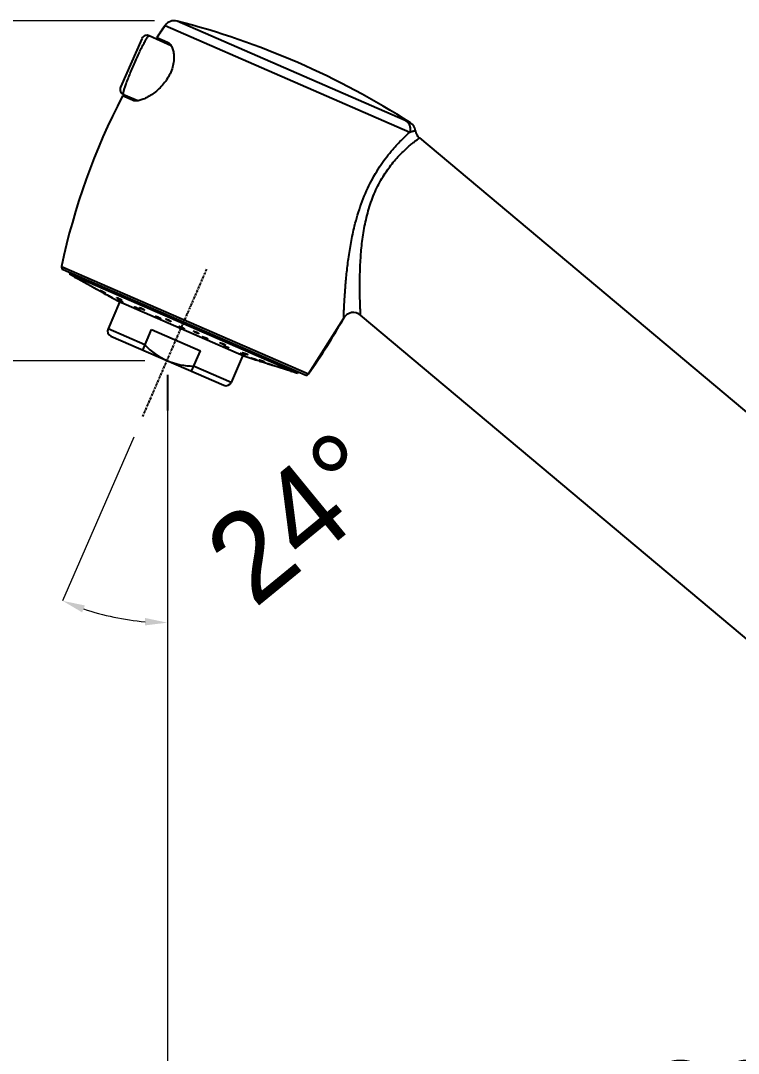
# Model space of a CAD drawing. Header units: millimetres. Extents: x 703 to 2175, y 672 to 1709.
# Drawn here: x 1378.4 to 1506.7, y 1334 to 1518.6 of the extents above; entities that cross this region are included whole.
import ezdxf

# ---------------------------------------------------------------- set-up
doc = ezdxf.new("R2010")
doc.units = ezdxf.units.MM
doc.linetypes.add('CENTER', pattern=[0.6, 0.375, -0.075, 0.075, -0.075])
doc.styles.add('Daelim Dimension', font='')
doc.styles.get('Daelim Dimension').set_extended_font_data('나눔고딕')
doc.dimstyles.new('DEFAULT', dxfattribs={"dimscale": 2, "dimtxt": 2, "dimasz": 2, "dimexe": 0, "dimexo": 2, "dimgap": 1, "dimtad": 1, "dimdec": 1, "dimzin": 9, "dimdsep": 46, "dimtxsty": 'Daelim Dimension', "dimcen": 0.5, "dimclrd": 252, "dimclre": 252, "dimclrt": 3, "dimadec": 1, "dimazin": 0, "dimtfac": 1, "dimtdec": 1, "dimtix": 1, "dimtmove": 0, "dimatfit": 3, "dimfxl": 1, "dimtolj": 1, "dimtzin": 1, "dimlwd": 9, "dimlwe": 9, "dimarcsym": 0})

# ---------------------------------------------------------------- blocks, each defined once
blk = doc.blocks.new('*D1')
at = {"color": 5, "lineweight": 9, "transparency": 16777216}
for p, q in [((1400.65, 1457.82), (1357.59, 1457.82)), ((1357.59, 1453.82), (1357.59, 1294.59)), ((1580.77, 1290.59), (1357.59, 1290.59))]:
    blk.add_line(p, q, dxfattribs=at)
at = {"color": 5, "transparency": 16777216}
for points in [[(1356.92, 1453.82), (1358.25, 1453.82), (1357.59, 1457.82)], [(1356.92, 1294.59), (1358.25, 1294.59), (1357.59, 1290.59)]]:
    blk.add_solid(points, dxfattribs=at)
at = {"layer": 'Defpoints', "color": 0, "transparency": 16777216}
for p in [(1404.65, 1457.82), (1357.59, 1290.59), (1584.77, 1290.59)]:
    blk.add_point(p, dxfattribs=at)
at = {"color": 7, "transparency": 16777216, "insert": (1346.88, 1374.27), "char_height": 16, "attachment_point": 5, "rotation": 90, "style": 'Daelim Dimension'}
blk.add_mtext('\\A1;167', dxfattribs=at)
blk = doc.blocks.new('*D2')
at = {"color": 5, "lineweight": 9, "transparency": 16777216}
for p, q in [((1402.38, 1518.54), (1303.3, 1518.54)), ((1303.3, 1514.54), (1303.3, 1294.59)), ((1580.77, 1290.59), (1303.3, 1290.59))]:
    blk.add_line(p, q, dxfattribs=at)
at = {"color": 5, "transparency": 16777216}
for points in [[(1302.63, 1514.54), (1303.96, 1514.54), (1303.3, 1518.54)], [(1302.63, 1294.59), (1303.96, 1294.59), (1303.3, 1290.59)]]:
    blk.add_solid(points, dxfattribs=at)
at = {"layer": 'Defpoints', "color": 0, "transparency": 16777216}
for p in [(1406.38, 1518.54), (1303.3, 1290.59), (1584.77, 1290.59)]:
    blk.add_point(p, dxfattribs=at)
at = {"color": 7, "transparency": 16777216, "insert": (1292.59, 1409.8), "char_height": 16, "attachment_point": 5, "rotation": 90, "style": 'Daelim Dimension'}
blk.add_mtext('\\A1;228', dxfattribs=at)
blk = doc.blocks.new('*D3')
at = {"color": 5, "lineweight": 9, "transparency": 16777216}
for p, q in [((1404.65, 1453.82), (1404.65, 1313.9)), ((1408.65, 1313.9), (1607.77, 1313.9)), ((1611.77, 1312.33), (1611.77, 1313.9))]:
    blk.add_line(p, q, dxfattribs=at)
at = {"color": 5, "transparency": 16777216}
for points in [[(1408.65, 1314.57), (1408.65, 1313.23), (1404.65, 1313.9)], [(1607.77, 1314.57), (1607.77, 1313.23), (1611.77, 1313.9)]]:
    blk.add_solid(points, dxfattribs=at)
at = {"layer": 'Defpoints', "color": 0, "transparency": 16777216}
for p in [(1404.65, 1457.82), (1611.77, 1313.9), (1611.77, 1308.33)]:
    blk.add_point(p, dxfattribs=at)
at = {"color": 7, "transparency": 16777216, "insert": (1508.21, 1324.57), "char_height": 16, "attachment_point": 5, "style": 'Daelim Dimension'}
blk.add_mtext('\\A1;207', dxfattribs=at)
blk = doc.blocks.new('*D5')
at = {"color": 5, "lineweight": 9, "transparency": 16777216}
for p, q in [((1398.65, 1444.16), (1385.93, 1414.91)), ((1404.65, 1444.91), (1404.65, 1411.01))]:
    blk.add_line(p, q, dxfattribs=at)
blk.add_arc((1404.65, 1457.97), 46.96, 251.3817, 265.1183, dxfattribs=at)
at = {"color": 5, "transparency": 16777216}
for points in [[(1389.42, 1412.85), (1389.9, 1414.09), (1385.93, 1414.91)], [(1400.68, 1411.85), (1400.63, 1410.52), (1404.65, 1411.01)]]:
    blk.add_solid(points, dxfattribs=at)
at = {"layer": 'Defpoints', "color": 0, "transparency": 16777216}
for p in [(1411.73, 1474.26), (1404.65, 1455.32), (1404.65, 1448.91), (1400.24, 1447.83), (1391.97, 1412.76)]:
    blk.add_point(p, dxfattribs=at)
at = {"color": 7, "transparency": 16777216, "insert": (1427.67, 1429.86), "char_height": 16, "attachment_point": 5, "rotation": 39.3105, "style": 'Daelim Dimension'}
blk.add_mtext('\\A1;24°', dxfattribs=at)

msp = doc.modelspace()

# ---------------------------------------------------------------- linework, layer by layer
at = {"color": 7, "linetype": 'Continuous'}
for p, q in [((1402.77, 1515.56), (1404.23, 1517.73)), ((1404.23, 1517.73), (1448, 1498.7)), ((1406.38, 1518.54), (1447.17, 1500.8)), ((1400.07, 1515.38), (1396.3, 1506.71)), ((1405.3, 1514.12), (1401.41, 1515.9)), ((1402.77, 1515.56), (1404.66, 1514.74)), ((1398.43, 1504.37), (1396.65, 1505.14)), ((1396.83, 1505.38), (1399.39, 1504.32)), ((1449.69, 1497.64), (1541.95, 1420.23)), ((1385.72, 1474.67), (1429.89, 1455.47)), ((1386.01, 1474.11), (1429.28, 1455.3)), ((1387.15, 1473.29), (1387.19, 1473.38)), ((1427.9, 1455.57), (1387.15, 1473.29)), ((1388.21, 1472.7), (1387.15, 1473.29)), ((1387.19, 1473.38), (1387.45, 1473.48)), ((1387.19, 1473.38), (1427.94, 1455.66)), ((1388.08, 1472.75), (1388.09, 1472.77)), ((1393.26, 1469.87), (1388.08, 1472.75)), ((1388.08, 1472.75), (1388.21, 1472.7)), ((1393.26, 1469.87), (1393.28, 1469.85)), ((1393.89, 1469.52), (1394.04, 1469.43)), ((1394.04, 1469.43), (1394.11, 1469.39)), ((1394.11, 1469.39), (1394.14, 1469.38)), ((1395.94, 1468.38), (1394.14, 1469.38)), ((1396.12, 1468.3), (1394.05, 1463.53)), ((1418.31, 1458.65), (1395.94, 1468.38)), ((1429.89, 1455.47), (1436.17, 1465.43)), ((1522.02, 1396.48), (1439.19, 1465.98)), ((1400.64, 1460.66), (1394.05, 1463.53)), ((1394.56, 1462.21), (1414.74, 1453.44)), ((1400.24, 1459.74), (1401.84, 1463.41)), ((1401.84, 1463.41), (1410.55, 1459.62)), ((1408.95, 1455.95), (1410.55, 1459.62)), ((1418.22, 1458.93), (1416.06, 1453.96)), ((1420.27, 1458.01), (1418.31, 1458.65)), ((1416.06, 1453.96), (1409.35, 1456.87)), ((1420.27, 1458.01), (1420.3, 1458)), ((1420.3, 1458), (1420.51, 1457.94)), ((1420.97, 1457.79), (1421.2, 1457.71)), ((1421.2, 1457.71), (1421.23, 1457.7)), ((1426.87, 1455.89), (1421.23, 1457.7)), ((1426.74, 1455.94), (1426.87, 1455.89)), ((1427.9, 1455.57), (1426.74, 1455.94)), ((1426.87, 1455.89), (1426.88, 1455.9)), ((1427.83, 1455.92), (1427.94, 1455.66)), ((1427.94, 1455.66), (1427.9, 1455.57))]:
    msp.add_line(p, q, dxfattribs=at)
at = {"color": 1, "linetype": 'CENTER'}
msp.add_line((1400.24, 1447.83), (1411.73, 1474.26), dxfattribs=at)
at = {"color": 1}
msp.add_line((1404.65, 1455.32), (1404.65, 1448.91), dxfattribs=at)
at = {"color": 7, "linetype": 'Continuous'}
for centre, radius, start, end in [((1502.67, 1449.9), 119.55, 145.4304, 146.6845), ((1405.88, 1516.6), 2, 75.4768, 145.4304), ((1370.02, 1378.17), 145, 57.4269, 75.4768), ((1400.99, 1514.99), 1, 65.5, 156.5), ((1397.22, 1506.31), 1, 156.5, 247.5), ((1502.67, 1449.9), 119.55, 152.4805, 168.0425), ((1447, 1498.68), 2, 7.1769, 57.4303), ((1450.97, 1499.18), 2, 187.1803, 230.0022), ((1386.21, 1474.57), 0.5, 168.0425, 246.5), ((1317.15, 1332.23), 157.28, 60.796, 61.048), ((1332.01, 1524.11), 119.55, 324.9575, 330.6047), ((1437.91, 1464.45), 2, 50.0011, 150.6053), ((1394.96, 1463.13), 1, 156.5, 246.5), ((1409.3, 1468.65), 11.78, 222.7227, 270.2773), ((1374.52, 1314.52), 150.61, 72.037, 72.2202), ((1429.48, 1455.75), 0.5, 246.5, 324.9575), ((1415.14, 1454.36), 1, 246.5, 336.5)]:
    msp.add_arc(centre, radius, start, end, dxfattribs=at)
for points, knots in [([(1396.83, 1505.38), (1396.82, 1505.39), (1396.8, 1505.42), (1396.79, 1505.46), (1396.78, 1505.54), (1396.79, 1505.65), (1396.82, 1505.83), (1396.88, 1506.05), (1396.95, 1506.31), (1397.04, 1506.62), (1397.16, 1506.96), (1397.3, 1507.35), (1397.51, 1507.93), (1397.82, 1508.73), (1398.24, 1509.76), (1398.7, 1510.82), (1399.17, 1511.88), (1399.63, 1512.89), (1400, 1513.66), (1400.28, 1514.22), (1400.47, 1514.58), (1400.65, 1514.9), (1400.81, 1515.18), (1400.95, 1515.41), (1401.07, 1515.6), (1401.18, 1515.74), (1401.26, 1515.83), (1401.32, 1515.87), (1401.36, 1515.9), (1401.39, 1515.9), (1401.41, 1515.9)], [0, 0, 0, 0, 0.004622, 0.007956, 0.012134, 0.023288, 0.038484, 0.057852, 0.081364, 0.108945, 0.140491, 0.175824, 0.214705, 0.301782, 0.398317, 0.499939, 0.601587, 0.698166, 0.785282, 0.824178, 0.859518, 0.891064, 0.918642, 0.942149, 0.961515, 0.976711, 0.987864, 0.992038, 0.995365, 1, 1, 1, 1]), ([(1404.66, 1514.74), (1404.83, 1514.67), (1405.14, 1514.43), (1405.48, 1513.9), (1405.72, 1513.19), (1405.84, 1512.33), (1405.81, 1511.33), (1405.51, 1509.82), (1404.62, 1507.97), (1403.27, 1506.45), (1402.07, 1505.5), (1401.2, 1504.96), (1400.38, 1504.57), (1399.64, 1504.32), (1398.99, 1504.23), (1398.59, 1504.3), (1398.43, 1504.37)], [0, 0, 0, 0, 0.035639, 0.077296, 0.127108, 0.185828, 0.25345, 0.329236, 0.495974, 0.661466, 0.737294, 0.806452, 0.86794, 0.920856, 0.964659, 1, 1, 1, 1]), ([(1447.17, 1500.8), (1447.34, 1500.69), (1447.64, 1500.42), (1447.94, 1499.9), (1448.08, 1499.31), (1448.04, 1498.9), (1448, 1498.7)], [0, 0, 0, 0, 0.246597, 0.495285, 0.746573, 1, 1, 1, 1]), ([(1447.17, 1500.8), (1447.29, 1500.75), (1447.5, 1500.65), (1447.75, 1500.53), (1447.91, 1500.45), (1448, 1500.41), (1448.05, 1500.38), (1448.08, 1500.37), (1448.08, 1500.36)], [0, 0, 0, 0, 0.376718, 0.693686, 0.822467, 0.918961, 0.977923, 1, 1, 1, 1]), ([(1444.94, 1495.6), (1445.49, 1496.23), (1446.29, 1497.09), (1447.34, 1498.1), (1447.79, 1498.51), (1448, 1498.7)], [0, 0, 0, 0, 0.574197, 0.806897, 1, 1, 1, 1]), ([(1448, 1498.7), (1448.07, 1498.72), (1448.2, 1498.76), (1448.39, 1498.81), (1448.56, 1498.85), (1448.71, 1498.88), (1448.81, 1498.9), (1448.88, 1498.91), (1448.92, 1498.91), (1448.95, 1498.92), (1448.97, 1498.92), (1448.98, 1498.92), (1448.99, 1498.92), (1448.99, 1498.93)], [0, 0, 0, 0, 0.215551, 0.411168, 0.583339, 0.728925, 0.845439, 0.892025, 0.930455, 0.96058, 0.982277, 0.995423, 1, 1, 1, 1]), ([(1439.19, 1465.98), (1439.2, 1465.98), (1439.19, 1466), (1439.2, 1466.01), (1439.19, 1466.05), (1439.19, 1466.1), (1439.19, 1466.16), (1439.18, 1466.28), (1439.17, 1466.45), (1439.16, 1466.7), (1439.15, 1466.99), (1439.13, 1467.33), (1439.12, 1467.72), (1439.1, 1468.14), (1439.08, 1468.78), (1439.06, 1469.66), (1439.05, 1470.79), (1439.05, 1472.02), (1439.07, 1473.33), (1439.12, 1474.71), (1439.2, 1476.14), (1439.35, 1478.14), (1439.67, 1480.72), (1440.3, 1483.83), (1441.25, 1486.89), (1442.34, 1489.29), (1443.37, 1491.04), (1444.18, 1492.22), (1445, 1493.28), (1445.82, 1494.22), (1446.61, 1495.04), (1447.35, 1495.73), (1447.92, 1496.24), (1448.33, 1496.58), (1448.6, 1496.81), (1448.85, 1497), (1449.06, 1497.17), (1449.25, 1497.31), (1449.4, 1497.43), (1449.51, 1497.51), (1449.58, 1497.56), (1449.61, 1497.59), (1449.64, 1497.61), (1449.67, 1497.63), (1449.68, 1497.64), (1449.69, 1497.65), (1449.69, 1497.64)], [0, 0, 0, 0, 0.000197, 0.000811, 0.001837, 0.00327, 0.005103, 0.007331, 0.012941, 0.020029, 0.028517, 0.038328, 0.049372, 0.061559, 0.074796, 0.104094, 0.136652, 0.171946, 0.209538, 0.249065, 0.290229, 0.332772, 0.421146, 0.512498, 0.604734, 0.694839, 0.737919, 0.778977, 0.817577, 0.853314, 0.885852, 0.914873, 0.940087, 0.951178, 0.961212, 0.970155, 0.977977, 0.984648, 0.990143, 0.994434, 0.996124, 0.997509, 0.99859, 0.999365, 0.999835, 1, 1, 1, 1]), ([(1438.12, 1481.89), (1438.45, 1483.21), (1439.22, 1485.83), (1440.79, 1489.53), (1442.71, 1492.81), (1444.2, 1494.73), (1444.94, 1495.6)], [0, 0, 0, 0, 0.265093, 0.528938, 0.778699, 1, 1, 1, 1]), ([(1436.17, 1465.43), (1436.17, 1465.43), (1436.17, 1465.45), (1436.17, 1465.46), (1436.17, 1465.49), (1436.17, 1465.53), (1436.17, 1465.59), (1436.18, 1465.69), (1436.18, 1465.85), (1436.19, 1466.06), (1436.2, 1466.33), (1436.21, 1466.63), (1436.23, 1467.12), (1436.27, 1467.81), (1436.32, 1468.73), (1436.38, 1469.76), (1436.47, 1470.89), (1436.57, 1472.1), (1436.74, 1473.83), (1437.01, 1476.12), (1437.47, 1478.97), (1437.88, 1480.91), (1438.12, 1481.89)], [0, 0, 0, 0, 0.000341, 0.001469, 0.003373, 0.006038, 0.009453, 0.013606, 0.02407, 0.037315, 0.053217, 0.071652, 0.092486, 0.140734, 0.196741, 0.259417, 0.327762, 0.400947, 0.47823, 0.642869, 0.817856, 1, 1, 1, 1]), ([(1391.17, 1471.05), (1391.17, 1471.05), (1391.18, 1471.05), (1391.18, 1471.05), (1391.19, 1471.04), (1391.21, 1471.04), (1391.23, 1471.03), (1391.26, 1471.01), (1391.31, 1470.98), (1391.37, 1470.95), (1391.45, 1470.91), (1391.53, 1470.86), (1391.62, 1470.82), (1391.7, 1470.77), (1391.78, 1470.72), (1391.86, 1470.68), (1391.92, 1470.64), (1391.97, 1470.62), (1392, 1470.6), (1392.02, 1470.59), (1392.03, 1470.58), (1392.04, 1470.57), (1392.05, 1470.57), (1392.05, 1470.57), (1392.05, 1470.56)], [0, 0, 0, 0, 0.002471, 0.009674, 0.021585, 0.038125, 0.059138, 0.084386, 0.146603, 0.222359, 0.308702, 0.402304, 0.499599, 0.596881, 0.690453, 0.776778, 0.85256, 0.914877, 0.940207, 0.961322, 0.977983, 0.990029, 0.997378, 1, 1, 1, 1]), ([(1392.05, 1470.56), (1392.05, 1470.56), (1392.05, 1470.57), (1392.04, 1470.57), (1392.03, 1470.57), (1392.01, 1470.58), (1392, 1470.59), (1391.96, 1470.61), (1391.92, 1470.63), (1391.85, 1470.67), (1391.77, 1470.71), (1391.69, 1470.76), (1391.61, 1470.8), (1391.52, 1470.85), (1391.44, 1470.89), (1391.37, 1470.94), (1391.3, 1470.97), (1391.26, 1471), (1391.22, 1471.02), (1391.21, 1471.03), (1391.19, 1471.04), (1391.18, 1471.05), (1391.18, 1471.05), (1391.17, 1471.05), (1391.17, 1471.05)], [0, 0, 0, 0, 0.002477, 0.009681, 0.021593, 0.038136, 0.059154, 0.084409, 0.146639, 0.222405, 0.308754, 0.40236, 0.49966, 0.596949, 0.690533, 0.776866, 0.85265, 0.914957, 0.940279, 0.961384, 0.978032, 0.990065, 0.997398, 1, 1, 1, 1]), ([(1392.71, 1470.38), (1392.71, 1470.38), (1392.71, 1470.38), (1392.72, 1470.38), (1392.73, 1470.37), (1392.76, 1470.37), (1392.79, 1470.35), (1392.85, 1470.32), (1392.92, 1470.29), (1392.99, 1470.25), (1393.07, 1470.21), (1393.16, 1470.16), (1393.24, 1470.11), (1393.33, 1470.07), (1393.4, 1470.03), (1393.46, 1469.99), (1393.52, 1469.96), (1393.55, 1469.93), (1393.57, 1469.92), (1393.58, 1469.91), (1393.59, 1469.91), (1393.59, 1469.9), (1393.59, 1469.9)], [0, 0, 0, 0, 0.003076, 0.010408, 0.022322, 0.038808, 0.084879, 0.146871, 0.222408, 0.308545, 0.401946, 0.499027, 0.596074, 0.689395, 0.775474, 0.851059, 0.913283, 0.959806, 0.976597, 0.98886, 0.99657, 1, 1, 1, 1]), ([(1393.59, 1469.9), (1393.59, 1469.9), (1393.59, 1469.9), (1393.58, 1469.9), (1393.57, 1469.91), (1393.54, 1469.91), (1393.51, 1469.93), (1393.45, 1469.96), (1393.38, 1469.99), (1393.31, 1470.03), (1393.23, 1470.07), (1393.14, 1470.12), (1393.06, 1470.17), (1392.97, 1470.21), (1392.9, 1470.25), (1392.84, 1470.29), (1392.78, 1470.33), (1392.75, 1470.35), (1392.73, 1470.36), (1392.72, 1470.37), (1392.71, 1470.37), (1392.71, 1470.38), (1392.71, 1470.38)], [0, 0, 0, 0, 0.003141, 0.01049, 0.02241, 0.038898, 0.084973, 0.146973, 0.222521, 0.308669, 0.402079, 0.499169, 0.596228, 0.689564, 0.77566, 0.851258, 0.913482, 0.959984, 0.976754, 0.988987, 0.996652, 1, 1, 1, 1]), ([(1393.92, 1469.58), (1393.92, 1469.58), (1393.93, 1469.58), (1393.93, 1469.57), (1393.94, 1469.57), (1393.96, 1469.56), (1393.98, 1469.55), (1394.01, 1469.54), (1394.06, 1469.51), (1394.12, 1469.48), (1394.2, 1469.44), (1394.28, 1469.4), (1394.37, 1469.35), (1394.45, 1469.3), (1394.53, 1469.26), (1394.61, 1469.21), (1394.67, 1469.18), (1394.72, 1469.15), (1394.75, 1469.13), (1394.77, 1469.12), (1394.78, 1469.11), (1394.79, 1469.1), (1394.8, 1469.1), (1394.8, 1469.09), (1394.8, 1469.09)], [0, 0, 0, 0, 0.002705, 0.00994, 0.021834, 0.038337, 0.059304, 0.0845, 0.146613, 0.222276, 0.308535, 0.402056, 0.499262, 0.596444, 0.689906, 0.776125, 0.851827, 0.914116, 0.939462, 0.960616, 0.977345, 0.989496, 0.997011, 1, 1, 1, 1]), ([(1394.8, 1469.09), (1394.8, 1469.09), (1394.79, 1469.09), (1394.79, 1469.09), (1394.78, 1469.1), (1394.76, 1469.11), (1394.74, 1469.11), (1394.71, 1469.13), (1394.66, 1469.16), (1394.6, 1469.19), (1394.52, 1469.23), (1394.44, 1469.27), (1394.35, 1469.32), (1394.27, 1469.37), (1394.19, 1469.41), (1394.11, 1469.46), (1394.05, 1469.49), (1394, 1469.52), (1393.97, 1469.54), (1393.95, 1469.55), (1393.94, 1469.56), (1393.93, 1469.57), (1393.92, 1469.57), (1393.92, 1469.58), (1393.92, 1469.58)], [0, 0, 0, 0, 0.002743, 0.009984, 0.021881, 0.038385, 0.059355, 0.084557, 0.146683, 0.22236, 0.308631, 0.402162, 0.499379, 0.596574, 0.690054, 0.77629, 0.852001, 0.914285, 0.939621, 0.96076, 0.977468, 0.989593, 0.997073, 1, 1, 1, 1]), ([(1395.63, 1469.1), (1395.63, 1469.1), (1395.64, 1469.1), (1395.65, 1469.1), (1395.68, 1469.09), (1395.72, 1469.08), (1395.78, 1469.05), (1395.84, 1469.02), (1395.95, 1468.97), (1396.09, 1468.9), (1396.23, 1468.83), (1396.33, 1468.77), (1396.4, 1468.73), (1396.45, 1468.7), (1396.49, 1468.67), (1396.51, 1468.65), (1396.52, 1468.64), (1396.52, 1468.64), (1396.52, 1468.64)], [0, 0, 0, 0, 0.003946, 0.01161, 0.040152, 0.086102, 0.147853, 0.223097, 0.308933, 0.498819, 0.688564, 0.774335, 0.849658, 0.911703, 0.95821, 0.987554, 0.995675, 1, 1, 1, 1]), ([(1396.52, 1468.64), (1396.52, 1468.64), (1396.52, 1468.63), (1396.5, 1468.64), (1396.48, 1468.64), (1396.43, 1468.66), (1396.38, 1468.68), (1396.31, 1468.71), (1396.2, 1468.76), (1396.06, 1468.84), (1395.92, 1468.91), (1395.82, 1468.97), (1395.76, 1469.01), (1395.7, 1469.04), (1395.66, 1469.07), (1395.64, 1469.08), (1395.63, 1469.09), (1395.63, 1469.1), (1395.63, 1469.1)], [0, 0, 0, 0, 0.004055, 0.011765, 0.040338, 0.086293, 0.148042, 0.223286, 0.309124, 0.499012, 0.688766, 0.77455, 0.849887, 0.911938, 0.958433, 0.987724, 0.995787, 1, 1, 1, 1]), ([(1395.84, 1468.74), (1395.84, 1468.74), (1395.84, 1468.74), (1395.86, 1468.73), (1395.88, 1468.73), (1395.92, 1468.71), (1395.98, 1468.68), (1396.05, 1468.65), (1396.13, 1468.61), (1396.21, 1468.57), (1396.29, 1468.53), (1396.38, 1468.48), (1396.46, 1468.43), (1396.53, 1468.39), (1396.6, 1468.35), (1396.65, 1468.32), (1396.69, 1468.3), (1396.71, 1468.28), (1396.72, 1468.27), (1396.72, 1468.27), (1396.72, 1468.26), (1396.72, 1468.26)], [0, 0, 0, 0, 0.003499, 0.010976, 0.039414, 0.085408, 0.147271, 0.222656, 0.308642, 0.401893, 0.498825, 0.595714, 0.688873, 0.774798, 0.850264, 0.912413, 0.958944, 0.975793, 0.988172, 0.996098, 1, 1, 1, 1]), ([(1396.72, 1468.26), (1396.72, 1468.26), (1396.72, 1468.26), (1396.71, 1468.26), (1396.68, 1468.27), (1396.64, 1468.29), (1396.58, 1468.32), (1396.51, 1468.35), (1396.41, 1468.4), (1396.3, 1468.46), (1396.18, 1468.52), (1396.1, 1468.56), (1396.03, 1468.61), (1395.96, 1468.65), (1395.91, 1468.68), (1395.88, 1468.7), (1395.86, 1468.72), (1395.85, 1468.72), (1395.84, 1468.73), (1395.84, 1468.73), (1395.84, 1468.74)], [0, 0, 0, 0, 0.003608, 0.011124, 0.039586, 0.085589, 0.14746, 0.222861, 0.308862, 0.499069, 0.595975, 0.689153, 0.775093, 0.850555, 0.912694, 0.959199, 0.976021, 0.988359, 0.99622, 1, 1, 1, 1]), ([(1398.83, 1467.42), (1398.83, 1467.43), (1398.85, 1467.43), (1398.87, 1467.42), (1398.92, 1467.4), (1398.97, 1467.38), (1399.04, 1467.35), (1399.15, 1467.3), (1399.29, 1467.23), (1399.43, 1467.16), (1399.53, 1467.1), (1399.6, 1467.07), (1399.65, 1467.03), (1399.69, 1467.01), (1399.71, 1466.99), (1399.72, 1466.98), (1399.72, 1466.97)], [0, 0, 0, 0, 0.011793, 0.040496, 0.086468, 0.14817, 0.223334, 0.309092, 0.498846, 0.688465, 0.774161, 0.849404, 0.911385, 0.957884, 0.987352, 1, 1, 1, 1]), ([(1399.72, 1466.97), (1399.72, 1466.97), (1399.7, 1466.97), (1399.68, 1466.98), (1399.63, 1466.99), (1399.57, 1467.01), (1399.51, 1467.04), (1399.4, 1467.09), (1399.26, 1467.16), (1399.12, 1467.23), (1399.01, 1467.29), (1398.95, 1467.33), (1398.9, 1467.36), (1398.86, 1467.39), (1398.84, 1467.41), (1398.83, 1467.42), (1398.83, 1467.42), (1398.83, 1467.42)], [0, 0, 0, 0, 0.011975, 0.040719, 0.086685, 0.148359, 0.22349, 0.309209, 0.498882, 0.688426, 0.774097, 0.849325, 0.911295, 0.957772, 0.98718, 0.995417, 1, 1, 1, 1]), ([(1399.65, 1467.34), (1399.66, 1467.34), (1399.67, 1467.34), (1399.7, 1467.33), (1399.74, 1467.32), (1399.8, 1467.3), (1399.87, 1467.27), (1399.98, 1467.22), (1400.12, 1467.16), (1400.26, 1467.09), (1400.37, 1467.03), (1400.43, 1466.99), (1400.48, 1466.96), (1400.52, 1466.93), (1400.54, 1466.92), (1400.55, 1466.9), (1400.55, 1466.9)], [0, 0, 0, 0, 0.012341, 0.041214, 0.087205, 0.148842, 0.223897, 0.309529, 0.499041, 0.68844, 0.774021, 0.849146, 0.91102, 0.957457, 0.986972, 1, 1, 1, 1]), ([(1400.55, 1466.9), (1400.55, 1466.89), (1400.53, 1466.89), (1400.51, 1466.9), (1400.46, 1466.91), (1400.4, 1466.93), (1400.33, 1466.96), (1400.23, 1467.01), (1400.08, 1467.08), (1399.94, 1467.15), (1399.84, 1467.2), (1399.78, 1467.24), (1399.72, 1467.27), (1399.68, 1467.3), (1399.66, 1467.32), (1399.65, 1467.33), (1399.65, 1467.34)], [0, 0, 0, 0, 0.012496, 0.041421, 0.087425, 0.149056, 0.224099, 0.309717, 0.499201, 0.688577, 0.774154, 0.849283, 0.911167, 0.957607, 0.987096, 1, 1, 1, 1]), ([(1402.59, 1465.77), (1402.59, 1465.78), (1402.61, 1465.78), (1402.64, 1465.77), (1402.68, 1465.76), (1402.74, 1465.74), (1402.81, 1465.71), (1402.92, 1465.67), (1403.06, 1465.6), (1403.21, 1465.53), (1403.31, 1465.48), (1403.38, 1465.44), (1403.43, 1465.41), (1403.47, 1465.38), (1403.49, 1465.36), (1403.5, 1465.35), (1403.5, 1465.35)], [0, 0, 0, 0, 0.012783, 0.041826, 0.087865, 0.14947, 0.224451, 0.30999, 0.499311, 0.688546, 0.77404, 0.849058, 0.91083, 0.957195, 0.98671, 1, 1, 1, 1]), ([(1403.5, 1465.35), (1403.5, 1465.34), (1403.48, 1465.34), (1403.45, 1465.35), (1403.41, 1465.36), (1403.35, 1465.38), (1403.28, 1465.41), (1403.17, 1465.45), (1403.02, 1465.51), (1402.88, 1465.58), (1402.78, 1465.64), (1402.71, 1465.68), (1402.66, 1465.71), (1402.62, 1465.74), (1402.6, 1465.75), (1402.59, 1465.77), (1402.59, 1465.77)], [0, 0, 0, 0, 0.012935, 0.042043, 0.088101, 0.149701, 0.224663, 0.310179, 0.499452, 0.688641, 0.77412, 0.849136, 0.910917, 0.957294, 0.986803, 1, 1, 1, 1]), ([(1404.38, 1465.26), (1404.38, 1465.27), (1404.4, 1465.27), (1404.43, 1465.27), (1404.48, 1465.25), (1404.53, 1465.23), (1404.6, 1465.21), (1404.71, 1465.17), (1404.86, 1465.1), (1405, 1465.04), (1405.1, 1464.98), (1405.17, 1464.95), (1405.22, 1464.91), (1405.26, 1464.89), (1405.28, 1464.87), (1405.3, 1464.86), (1405.29, 1464.85)], [0, 0, 0, 0, 0.013133, 0.042347, 0.088452, 0.150054, 0.224986, 0.310454, 0.499641, 0.688782, 0.774226, 0.849181, 0.910873, 0.957153, 0.986612, 1, 1, 1, 1]), ([(1405.29, 1464.85), (1405.29, 1464.85), (1405.27, 1464.85), (1405.25, 1464.85), (1405.2, 1464.86), (1405.14, 1464.88), (1405.07, 1464.91), (1404.96, 1464.95), (1404.82, 1465.01), (1404.68, 1465.08), (1404.57, 1465.13), (1404.51, 1465.17), (1404.45, 1465.2), (1404.41, 1465.23), (1404.39, 1465.25), (1404.38, 1465.26), (1404.38, 1465.26)], [0, 0, 0, 0, 0.013221, 0.042482, 0.088607, 0.150207, 0.225123, 0.310568, 0.499705, 0.688796, 0.774222, 0.849169, 0.910865, 0.957161, 0.986637, 1, 1, 1, 1]), ([(1407.68, 1463.54), (1407.68, 1463.54), (1407.66, 1463.54), (1407.64, 1463.54), (1407.59, 1463.55), (1407.53, 1463.57), (1407.46, 1463.59), (1407.35, 1463.63), (1407.2, 1463.69), (1407.06, 1463.76), (1406.96, 1463.81), (1406.89, 1463.85), (1406.84, 1463.88), (1406.8, 1463.91), (1406.78, 1463.92), (1406.76, 1463.94), (1406.77, 1463.94)], [0, 0, 0, 0, 0.013371, 0.042763, 0.08897, 0.1506, 0.225507, 0.310919, 0.49999, 0.689058, 0.774471, 0.849384, 0.911021, 0.957234, 0.986628, 1, 1, 1, 1]), ([(1406.77, 1463.94), (1406.77, 1463.94), (1406.79, 1463.95), (1406.81, 1463.94), (1406.86, 1463.93), (1406.92, 1463.91), (1406.99, 1463.89), (1407.1, 1463.85), (1407.24, 1463.79), (1407.39, 1463.72), (1407.49, 1463.67), (1407.56, 1463.63), (1407.61, 1463.6), (1407.65, 1463.58), (1407.67, 1463.56), (1407.69, 1463.55), (1407.68, 1463.54)], [0, 0, 0, 0, 0.013331, 0.042682, 0.088866, 0.150496, 0.225418, 0.310856, 0.499989, 0.68912, 0.774559, 0.849489, 0.911124, 0.957315, 0.986668, 1, 1, 1, 1]), ([(1409.35, 1463.09), (1409.36, 1463.09), (1409.37, 1463.09), (1409.4, 1463.09), (1409.45, 1463.08), (1409.51, 1463.06), (1409.58, 1463.04), (1409.69, 1463), (1409.84, 1462.94), (1409.98, 1462.88), (1410.09, 1462.83), (1410.15, 1462.79), (1410.21, 1462.76), (1410.25, 1462.74), (1410.27, 1462.72), (1410.28, 1462.71), (1410.28, 1462.7)], [0, 0, 0, 0, 0.013387, 0.042843, 0.089116, 0.150802, 0.22575, 0.311193, 0.500336, 0.689524, 0.774993, 0.849932, 0.911539, 0.957651, 0.986866, 1, 1, 1, 1]), ([(1410.28, 1462.7), (1410.28, 1462.7), (1410.26, 1462.7), (1410.23, 1462.7), (1410.18, 1462.71), (1410.12, 1462.73), (1410.05, 1462.75), (1409.94, 1462.79), (1409.8, 1462.85), (1409.65, 1462.91), (1409.55, 1462.96), (1409.48, 1463), (1409.43, 1463.03), (1409.39, 1463.05), (1409.36, 1463.07), (1409.35, 1463.08), (1409.35, 1463.09)], [0, 0, 0, 0, 0.013363, 0.042835, 0.089124, 0.150814, 0.225753, 0.311179, 0.500273, 0.68941, 0.774857, 0.849779, 0.911384, 0.957515, 0.986779, 1, 1, 1, 1]), ([(1410.94, 1462.11), (1410.94, 1462.11), (1410.96, 1462.12), (1410.99, 1462.11), (1411.03, 1462.1), (1411.09, 1462.08), (1411.16, 1462.06), (1411.28, 1462.02), (1411.42, 1461.97), (1411.57, 1461.91), (1411.68, 1461.86), (1411.74, 1461.82), (1411.8, 1461.8), (1411.84, 1461.77), (1411.86, 1461.76), (1411.87, 1461.74), (1411.87, 1461.74)], [0, 0, 0, 0, 0.013291, 0.042804, 0.089161, 0.150933, 0.225953, 0.311439, 0.500658, 0.689976, 0.775515, 0.850507, 0.912122, 0.95817, 0.987217, 1, 1, 1, 1]), ([(1411.87, 1461.74), (1411.87, 1461.73), (1411.85, 1461.73), (1411.82, 1461.74), (1411.78, 1461.75), (1411.72, 1461.76), (1411.64, 1461.79), (1411.53, 1461.82), (1411.39, 1461.88), (1411.24, 1461.94), (1411.13, 1461.99), (1411.07, 1462.02), (1411.01, 1462.05), (1410.97, 1462.08), (1410.95, 1462.09), (1410.94, 1462.11), (1410.94, 1462.11)], [0, 0, 0, 0, 0.013198, 0.042705, 0.089075, 0.150855, 0.225872, 0.311344, 0.500519, 0.689788, 0.775304, 0.850278, 0.911886, 0.957954, 0.987064, 1, 1, 1, 1]), ([(1414.08, 1461.01), (1414.08, 1461.02), (1414.1, 1461.02), (1414.13, 1461.02), (1414.18, 1461.01), (1414.24, 1460.99), (1414.31, 1460.97), (1414.42, 1460.93), (1414.57, 1460.88), (1414.71, 1460.82), (1414.82, 1460.77), (1414.89, 1460.74), (1414.94, 1460.71), (1414.99, 1460.69), (1415.01, 1460.67), (1415.02, 1460.66), (1415.02, 1460.66)], [0, 0, 0, 0, 0.013029, 0.042545, 0.08898, 0.150849, 0.225963, 0.311531, 0.500907, 0.690415, 0.776053, 0.851126, 0.912775, 0.95878, 0.987658, 1, 1, 1, 1]), ([(1415.02, 1460.66), (1415.02, 1460.65), (1415, 1460.65), (1414.97, 1460.66), (1414.92, 1460.67), (1414.86, 1460.68), (1414.79, 1460.7), (1414.68, 1460.74), (1414.53, 1460.79), (1414.39, 1460.85), (1414.28, 1460.9), (1414.21, 1460.93), (1414.16, 1460.96), (1414.12, 1460.98), (1414.09, 1461), (1414.08, 1461.01), (1414.08, 1461.01)], [0, 0, 0, 0, 0.012906, 0.042395, 0.088834, 0.150712, 0.22583, 0.311394, 0.500747, 0.690228, 0.775852, 0.850913, 0.912556, 0.958573, 0.987503, 1, 1, 1, 1]), ([(1415.65, 1460.11), (1415.65, 1460.11), (1415.64, 1460.11), (1415.63, 1460.11), (1415.6, 1460.11), (1415.55, 1460.12), (1415.49, 1460.14), (1415.42, 1460.16), (1415.31, 1460.19), (1415.16, 1460.25), (1415.01, 1460.3), (1414.9, 1460.35), (1414.84, 1460.38), (1414.78, 1460.4), (1414.74, 1460.43), (1414.72, 1460.44), (1414.7, 1460.45), (1414.71, 1460.46)], [0, 0, 0, 0, 0.004583, 0.012821, 0.042229, 0.088705, 0.150667, 0.225883, 0.311541, 0.501062, 0.690731, 0.776459, 0.851608, 0.913295, 0.959275, 0.988023, 1, 1, 1, 1]), ([(1414.71, 1460.46), (1414.71, 1460.46), (1414.73, 1460.46), (1414.75, 1460.46), (1414.8, 1460.45), (1414.86, 1460.43), (1414.93, 1460.41), (1415.04, 1460.37), (1415.19, 1460.32), (1415.34, 1460.27), (1415.45, 1460.22), (1415.51, 1460.19), (1415.57, 1460.16), (1415.61, 1460.14), (1415.63, 1460.13), (1415.65, 1460.11), (1415.65, 1460.11)], [0, 0, 0, 0, 0.012649, 0.042117, 0.088615, 0.150589, 0.22582, 0.311502, 0.501098, 0.690848, 0.776613, 0.851797, 0.913512, 0.959498, 0.988206, 1, 1, 1, 1]), ([(1417.69, 1459.15), (1417.69, 1459.15), (1417.7, 1459.15), (1417.71, 1459.15), (1417.72, 1459.15), (1417.74, 1459.14), (1417.79, 1459.13), (1417.84, 1459.12), (1417.92, 1459.1), (1418, 1459.07), (1418.09, 1459.04), (1418.18, 1459.01), (1418.27, 1458.98), (1418.36, 1458.95), (1418.44, 1458.92), (1418.51, 1458.89), (1418.56, 1458.86), (1418.61, 1458.85), (1418.63, 1458.83), (1418.64, 1458.82), (1418.64, 1458.82), (1418.64, 1458.82)], [0, 0, 0, 0, 0.003902, 0.011829, 0.024208, 0.041058, 0.087591, 0.149732, 0.225183, 0.311105, 0.404266, 0.501155, 0.598084, 0.691335, 0.777325, 0.852718, 0.914586, 0.960583, 0.989023, 0.9965, 1, 1, 1, 1]), ([(1418.64, 1458.82), (1418.64, 1458.82), (1418.64, 1458.82), (1418.63, 1458.82), (1418.62, 1458.82), (1418.59, 1458.82), (1418.55, 1458.83), (1418.49, 1458.85), (1418.42, 1458.87), (1418.34, 1458.9), (1418.25, 1458.93), (1418.13, 1458.97), (1418.01, 1459.01), (1417.9, 1459.05), (1417.83, 1459.08), (1417.77, 1459.1), (1417.73, 1459.12), (1417.71, 1459.13), (1417.7, 1459.14), (1417.69, 1459.14), (1417.69, 1459.15)], [0, 0, 0, 0, 0.003781, 0.011642, 0.023981, 0.040805, 0.087317, 0.149463, 0.224932, 0.310873, 0.404048, 0.500948, 0.691142, 0.777141, 0.852542, 0.914414, 0.960416, 0.988876, 0.996392, 1, 1, 1, 1]), ([(1419.05, 1458.92), (1419.05, 1458.92), (1419.04, 1458.91), (1419.03, 1458.91), (1419, 1458.92), (1418.96, 1458.93), (1418.9, 1458.94), (1418.83, 1458.97), (1418.71, 1459), (1418.56, 1459.05), (1418.42, 1459.1), (1418.31, 1459.15), (1418.24, 1459.18), (1418.18, 1459.2), (1418.14, 1459.22), (1418.12, 1459.24), (1418.11, 1459.25), (1418.1, 1459.25), (1418.11, 1459.25)], [0, 0, 0, 0, 0.004213, 0.012276, 0.041569, 0.088067, 0.150112, 0.225436, 0.311217, 0.500974, 0.690859, 0.7767, 0.85195, 0.913702, 0.95966, 0.988234, 0.995945, 1, 1, 1, 1]), ([(1418.11, 1459.25), (1418.11, 1459.25), (1418.11, 1459.25), (1418.12, 1459.25), (1418.15, 1459.25), (1418.2, 1459.24), (1418.26, 1459.22), (1418.33, 1459.2), (1418.44, 1459.17), (1418.59, 1459.12), (1418.74, 1459.06), (1418.85, 1459.02), (1418.92, 1458.99), (1418.97, 1458.96), (1419.01, 1458.94), (1419.04, 1458.93), (1419.05, 1458.92), (1419.05, 1458.92), (1419.05, 1458.92)], [0, 0, 0, 0, 0.004326, 0.012449, 0.041794, 0.088301, 0.150341, 0.225653, 0.311413, 0.501139, 0.691026, 0.776871, 0.852128, 0.913886, 0.959843, 0.988389, 0.996053, 1, 1, 1, 1]), ([(1419.61, 1458.3), (1419.61, 1458.3), (1419.62, 1458.3), (1419.62, 1458.3), (1419.64, 1458.3), (1419.65, 1458.3), (1419.67, 1458.29), (1419.71, 1458.28), (1419.76, 1458.27), (1419.83, 1458.25), (1419.91, 1458.22), (1420, 1458.19), (1420.09, 1458.16), (1420.19, 1458.13), (1420.27, 1458.1), (1420.36, 1458.07), (1420.43, 1458.05), (1420.48, 1458.03), (1420.51, 1458.02), (1420.53, 1458.01), (1420.55, 1458), (1420.56, 1458), (1420.56, 1457.99), (1420.57, 1457.99), (1420.57, 1457.99)], [0, 0, 0, 0, 0.002989, 0.010505, 0.022657, 0.039388, 0.060545, 0.085894, 0.148189, 0.223895, 0.310113, 0.403572, 0.500745, 0.597943, 0.691459, 0.777718, 0.853383, 0.915499, 0.940696, 0.961662, 0.978166, 0.99006, 0.997295, 1, 1, 1, 1]), ([(1420.57, 1457.99), (1420.57, 1457.99), (1420.56, 1457.99), (1420.55, 1457.99), (1420.54, 1457.99), (1420.53, 1458), (1420.51, 1458), (1420.47, 1458.01), (1420.42, 1458.03), (1420.35, 1458.05), (1420.26, 1458.08), (1420.18, 1458.1), (1420.08, 1458.13), (1419.99, 1458.16), (1419.9, 1458.19), (1419.82, 1458.22), (1419.75, 1458.25), (1419.7, 1458.26), (1419.67, 1458.28), (1419.65, 1458.29), (1419.63, 1458.29), (1419.62, 1458.3), (1419.62, 1458.3), (1419.61, 1458.3), (1419.61, 1458.3)], [0, 0, 0, 0, 0.002927, 0.010408, 0.022535, 0.039244, 0.060387, 0.085726, 0.148015, 0.223731, 0.309966, 0.403441, 0.500627, 0.597836, 0.691362, 0.777633, 0.853313, 0.915442, 0.940645, 0.961614, 0.978119, 0.990016, 0.997257, 1, 1, 1, 1]), ([(1421.03, 1457.97), (1421.03, 1457.97), (1421.03, 1457.97), (1421.04, 1457.97), (1421.05, 1457.97), (1421.08, 1457.96), (1421.12, 1457.95), (1421.18, 1457.94), (1421.25, 1457.92), (1421.33, 1457.89), (1421.42, 1457.86), (1421.51, 1457.83), (1421.6, 1457.8), (1421.69, 1457.77), (1421.77, 1457.74), (1421.84, 1457.72), (1421.9, 1457.69), (1421.94, 1457.68), (1421.96, 1457.67), (1421.97, 1457.66), (1421.98, 1457.66), (1421.98, 1457.65), (1421.98, 1457.65)], [0, 0, 0, 0, 0.003431, 0.011142, 0.023405, 0.040198, 0.086728, 0.148958, 0.224548, 0.310628, 0.403945, 0.500985, 0.598058, 0.691454, 0.77759, 0.853129, 0.915122, 0.961193, 0.977678, 0.989592, 0.996924, 1, 1, 1, 1]), ([(1421.98, 1457.65), (1421.98, 1457.65), (1421.97, 1457.65), (1421.97, 1457.65), (1421.95, 1457.65), (1421.93, 1457.66), (1421.89, 1457.67), (1421.83, 1457.69), (1421.76, 1457.71), (1421.68, 1457.73), (1421.59, 1457.76), (1421.5, 1457.79), (1421.4, 1457.82), (1421.32, 1457.85), (1421.24, 1457.88), (1421.17, 1457.91), (1421.11, 1457.93), (1421.07, 1457.95), (1421.05, 1457.96), (1421.04, 1457.96), (1421.03, 1457.97), (1421.03, 1457.97), (1421.03, 1457.97)], [0, 0, 0, 0, 0.003348, 0.011014, 0.023248, 0.04002, 0.086529, 0.148758, 0.224362, 0.310458, 0.403791, 0.500842, 0.597924, 0.69133, 0.777477, 0.853026, 0.915028, 0.961102, 0.97759, 0.98951, 0.996859, 1, 1, 1, 1]), ([(1422.56, 1457.3), (1422.56, 1457.3), (1422.57, 1457.3), (1422.57, 1457.3), (1422.59, 1457.29), (1422.6, 1457.29), (1422.62, 1457.28), (1422.66, 1457.27), (1422.71, 1457.26), (1422.78, 1457.23), (1422.86, 1457.21), (1422.95, 1457.18), (1423.04, 1457.15), (1423.14, 1457.12), (1423.22, 1457.09), (1423.31, 1457.06), (1423.38, 1457.04), (1423.43, 1457.02), (1423.46, 1457.01), (1423.48, 1457), (1423.5, 1457), (1423.51, 1456.99), (1423.52, 1456.99), (1423.52, 1456.99), (1423.52, 1456.99)], [0, 0, 0, 0, 0.002623, 0.009972, 0.022019, 0.038681, 0.0598, 0.085133, 0.14745, 0.223233, 0.309567, 0.403154, 0.500437, 0.597731, 0.691337, 0.77768, 0.85342, 0.915625, 0.94087, 0.96188, 0.978419, 0.990328, 0.99753, 1, 1, 1, 1]), ([(1423.52, 1456.99), (1423.52, 1456.99), (1423.51, 1456.99), (1423.51, 1456.99), (1423.5, 1456.99), (1423.48, 1457), (1423.46, 1457), (1423.43, 1457.01), (1423.37, 1457.03), (1423.3, 1457.05), (1423.22, 1457.08), (1423.13, 1457.11), (1423.04, 1457.14), (1422.95, 1457.17), (1422.86, 1457.19), (1422.78, 1457.22), (1422.71, 1457.25), (1422.65, 1457.26), (1422.62, 1457.28), (1422.6, 1457.28), (1422.59, 1457.29), (1422.57, 1457.29), (1422.57, 1457.3), (1422.56, 1457.3), (1422.56, 1457.3)], [0, 0, 0, 0, 0.002602, 0.009936, 0.02197, 0.03862, 0.059728, 0.085053, 0.147361, 0.223145, 0.309489, 0.403085, 0.500376, 0.597675, 0.691284, 0.777633, 0.853384, 0.915602, 0.940853, 0.961869, 0.978411, 0.990321, 0.997523, 1, 1, 1, 1])]:
    msp.add_open_spline(points, degree=3, knots=knots, dxfattribs=at)

# ---------------------------------------------------------------- dimensions: what is measured, and where the dimension line sits
at = {"color": 5}
for base, p1, picture, middle in [((1303.3, 1290.59), (1406.38, 1518.54), '*D2', (1303.3, 1409.8)), ((1357.59, 1290.59), (1404.65, 1457.82), '*D1', (1357.59, 1374.27))]:
    dim = msp.add_linear_dim(base=base, p1=p1, p2=(1584.77, 1290.59), angle=90, dimstyle='DEFAULT', override={"dimtxt": 8, "dimdec": 0, "dimclrd": 5, "dimclre": 5, "dimclrt": 7}, dxfattribs=at)
    dim.commit()
    dim.dimension.update_dxf_attribs({"geometry": picture, "text_midpoint": middle, "dimtype": 160})
dim = msp.add_angular_dim_2l(base=(1391.97, 1412.76), line1=((1404.65, 1455.32), (1404.65, 1448.91)), line2=((1400.24, 1447.83), (1411.73, 1474.26)), dimstyle='DEFAULT', override={"dimtxt": 8, "dimclrd": 5, "dimclre": 5, "dimclrt": 7, "dimadec": 0}, dxfattribs=at)
dim.commit()
dim.dimension.update_dxf_attribs({"geometry": '*D5', "text_midpoint": (1434.4, 1421.64), "dimtype": 162})
dim = msp.add_linear_dim(base=(1611.77, 1313.9), p1=(1404.65, 1457.82), p2=(1611.77, 1308.33), dimstyle='DEFAULT', override={"dimtxt": 8, "dimdec": 0, "dimclrd": 5, "dimclre": 5, "dimclrt": 7}, dxfattribs=at)
dim.commit()
dim.dimension.update_dxf_attribs({"geometry": '*D3', "text_midpoint": (1508.21, 1324.57)})

doc.saveas('drawing.dxf')
